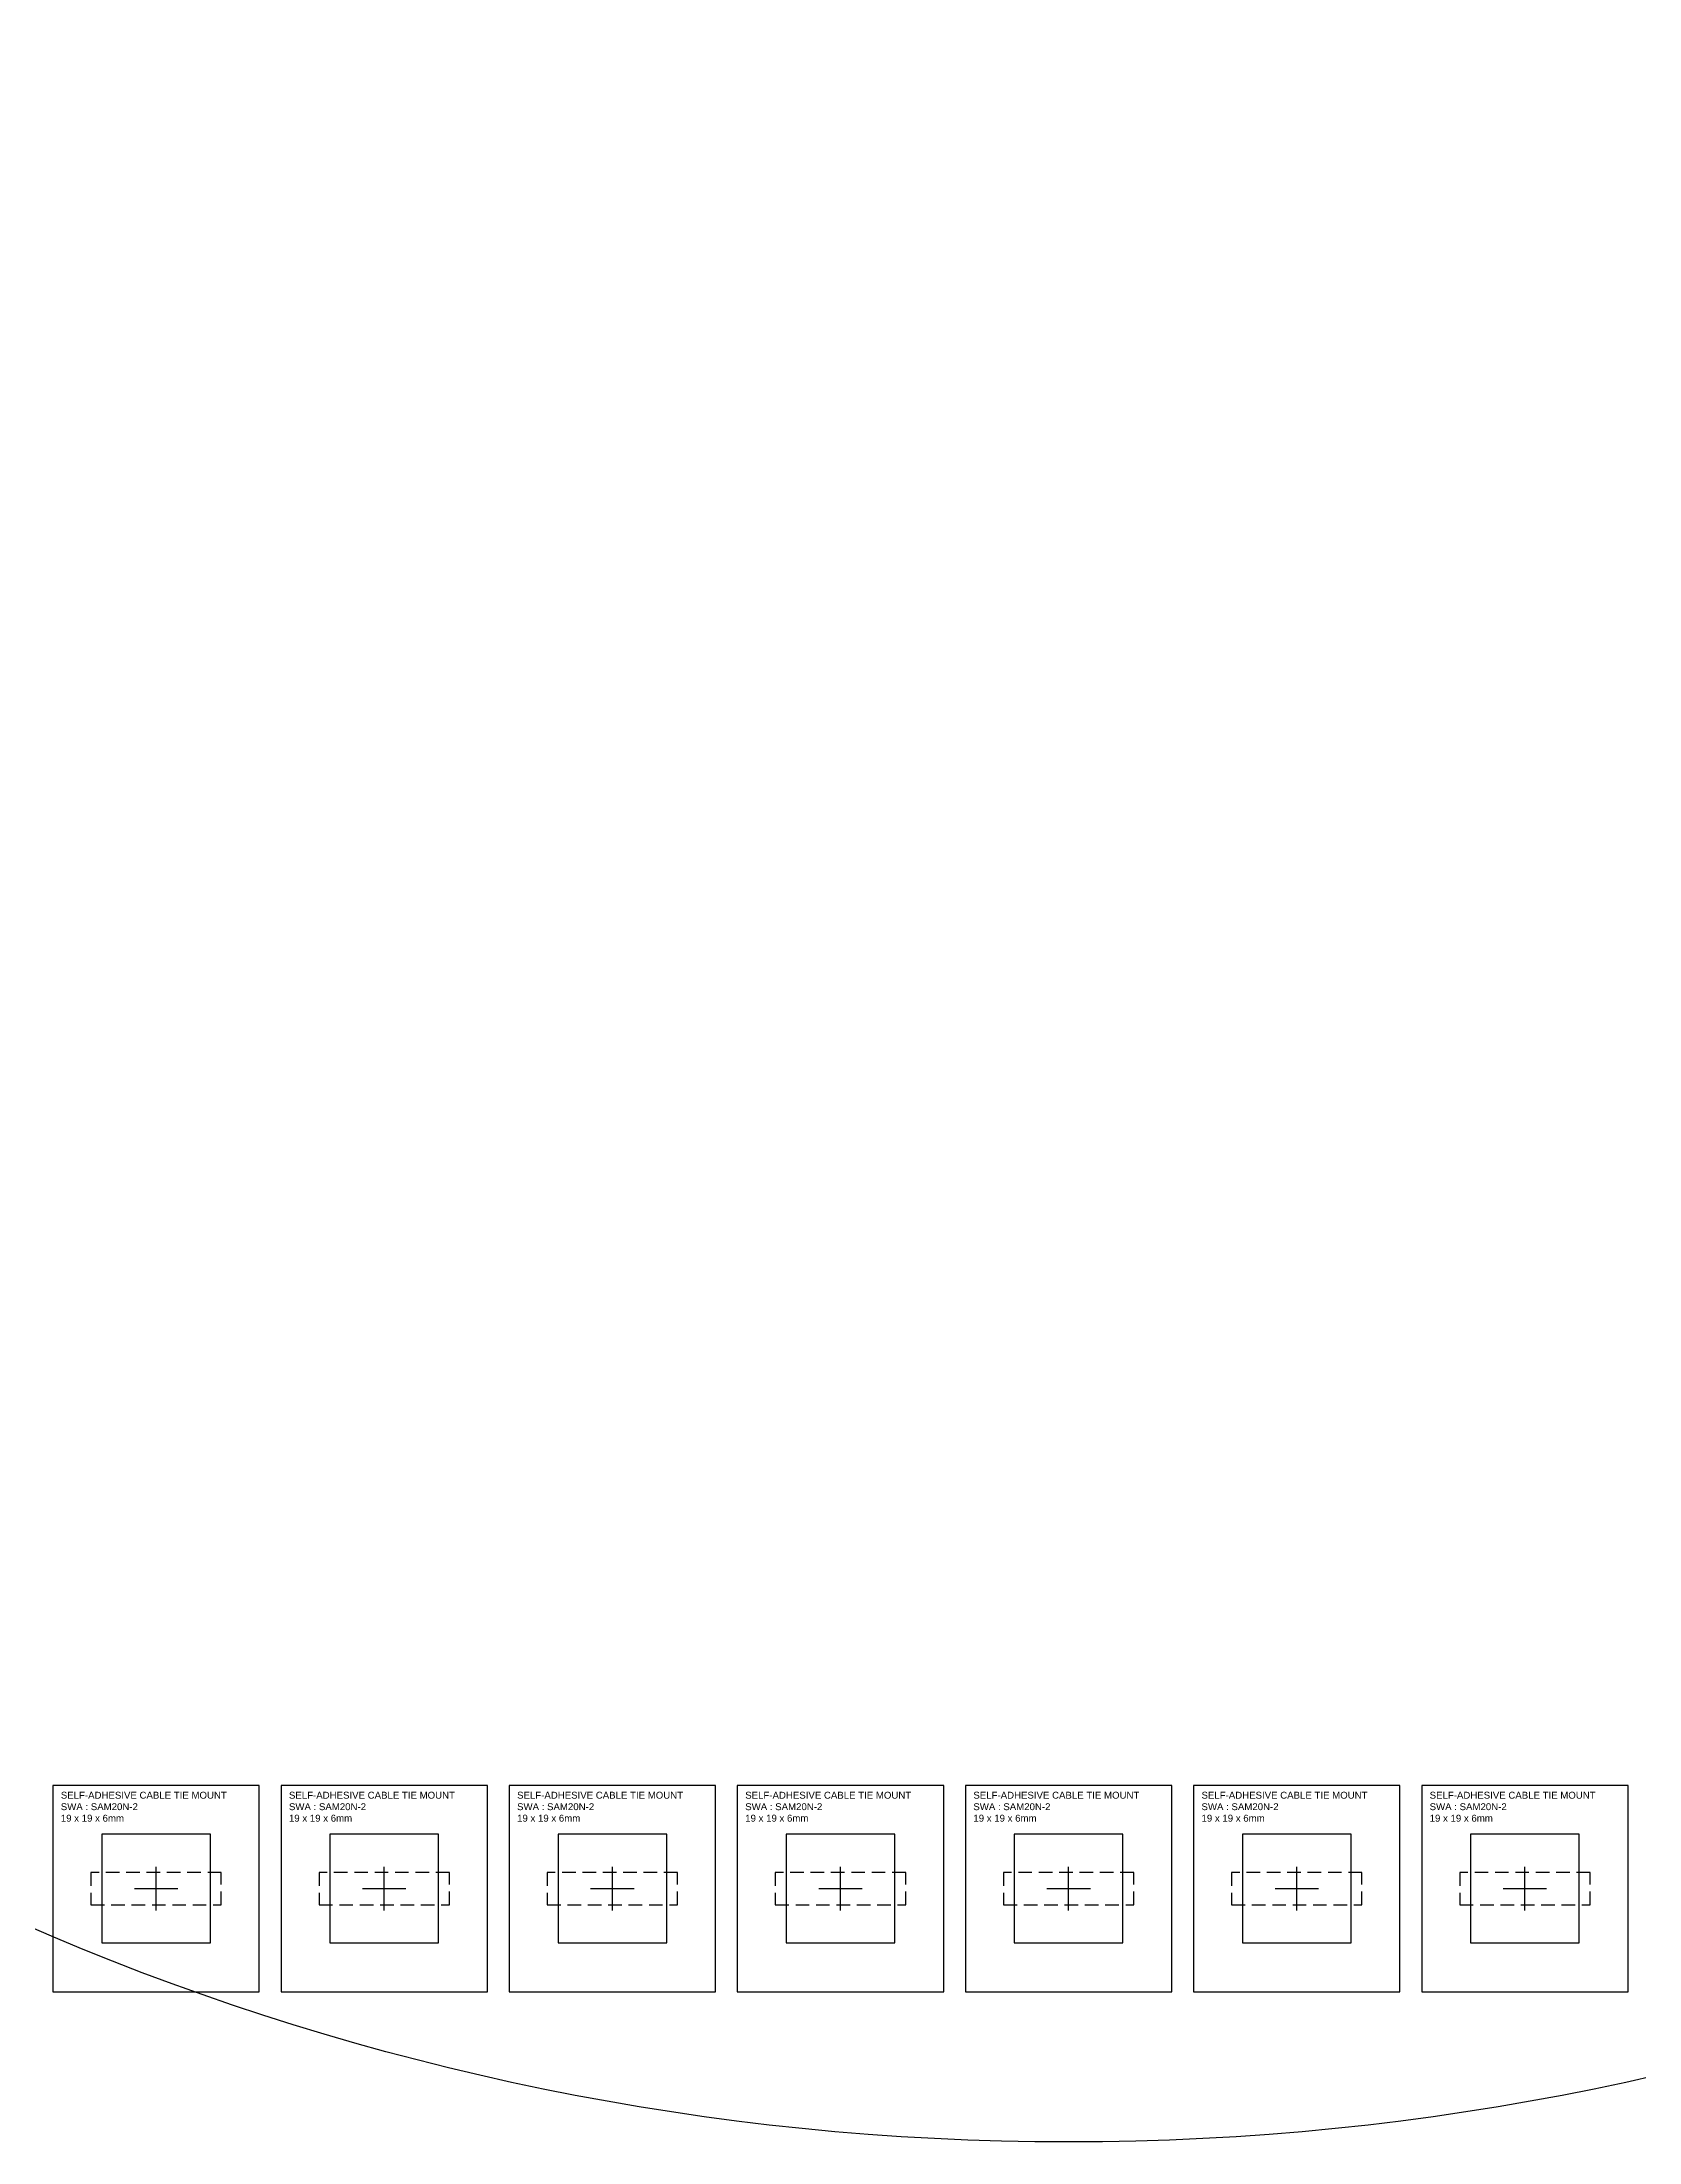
# Model space of a CAD drawing. Header units: millimetres. Extents: x 1440 to 4320, y -880 to 0.
# Drawn here: x 2785.5 to 2932.5, y -680 to -486.6 of the extents above; entities that cross this region are included whole.
import ezdxf

# ---------------------------------------------------------------- set-up
doc = ezdxf.new("R2010")
doc.units = ezdxf.units.MM
doc.header["$LTSCALE"] = 10
doc.header["$MEASUREMENT"] = 0
doc.linetypes.add('DASHED', pattern=[0.75, 0.5, -0.25])
doc.layers.add('Component', color=210, linetype='Continuous')
doc.layers.add('Outer Face', color=253, linetype='Continuous')
doc.styles.get("Standard").update_dxf_attribs({"font": 'arial.ttf'})

msp = doc.modelspace()

# ---------------------------------------------------------------- linework, layer by layer
at = {"layer": 'Component'}
for points in [[(2786.5, -647.17), (2786.5, -666.17), (2805.5, -666.17), (2805.5, -647.17)], [(2807.5, -647.17), (2807.5, -666.17), (2826.5, -666.17), (2826.5, -647.17)], [(2828.5, -647.17), (2828.5, -666.17), (2847.5, -666.17), (2847.5, -647.17)], [(2849.5, -647.17), (2849.5, -666.17), (2868.5, -666.17), (2868.5, -647.17)], [(2870.5, -647.17), (2870.5, -666.17), (2889.5, -666.17), (2889.5, -647.17)], [(2891.5, -647.17), (2891.5, -666.17), (2910.5, -666.17), (2910.5, -647.17)], [(2912.5, -647.17), (2912.5, -666.17), (2931.5, -666.17), (2931.5, -647.17)], [(2791, -651.67), (2791, -661.67), (2801, -661.67), (2801, -651.67)], [(2812, -651.67), (2812, -661.67), (2822, -661.67), (2822, -651.67)], [(2833, -651.67), (2833, -661.67), (2843, -661.67), (2843, -651.67)], [(2854, -651.67), (2854, -661.67), (2864, -661.67), (2864, -651.67)], [(2875, -651.67), (2875, -661.67), (2885, -661.67), (2885, -651.67)], [(2896, -651.67), (2896, -661.67), (2906, -661.67), (2906, -651.67)], [(2917, -651.67), (2917, -661.67), (2927, -661.67), (2927, -651.67)]]:
    msp.add_lwpolyline(points, close=True, dxfattribs=at)
at = {"layer": 'Component', "color": 252, "linetype": 'DASHED', "ltscale": 0.25}
for points in [[(2802, -655.17), (2790, -655.17), (2790, -658.17), (2802, -658.17)], [(2823, -655.17), (2811, -655.17), (2811, -658.17), (2823, -658.17)], [(2844, -655.17), (2832, -655.17), (2832, -658.17), (2844, -658.17)], [(2865, -655.17), (2853, -655.17), (2853, -658.17), (2865, -658.17)], [(2886, -655.17), (2874, -655.17), (2874, -658.17), (2886, -658.17)], [(2907, -655.17), (2895, -655.17), (2895, -658.17), (2907, -658.17)], [(2928, -655.17), (2916, -655.17), (2916, -658.17), (2928, -658.17)]]:
    msp.add_lwpolyline(points, close=True, dxfattribs=at)
at = {"layer": 'Component'}
for points in [[(2796, -658.67), (2796, -654.66)], [(2817, -658.67), (2817, -654.66)], [(2838, -658.67), (2838, -654.66)], [(2859, -658.67), (2859, -654.66)], [(2880, -658.67), (2880, -654.66)], [(2901, -658.67), (2901, -654.66)], [(2922, -658.67), (2922, -654.66)], [(2794, -656.67), (2798, -656.67)], [(2815, -656.67), (2819, -656.67)], [(2836, -656.67), (2840, -656.67)], [(2857, -656.67), (2861, -656.67)], [(2878, -656.67), (2882, -656.67)], [(2899, -656.67), (2903, -656.67)], [(2920, -656.67), (2924, -656.67)]]:
    msp.add_lwpolyline(points, dxfattribs=at)
at = {"layer": 'Outer Face'}
msp.add_circle((2880, -440), 240, dxfattribs=at)

# ---------------------------------------------------------------- texts
at = {"layer": 'Component', "char_height": 0.635, "width": 17.0886, "attachment_point": 1}
for insert in [(2787.23, -647.75), (2808.23, -647.75), (2829.23, -647.75), (2850.23, -647.75), (2871.23, -647.75), (2892.23, -647.75), (2913.23, -647.75)]:
    msp.add_mtext('SELF-ADHESIVE CABLE TIE MOUNT\\PSWA : SAM20N-2\\P19 x 19 x 6mm', dxfattribs=dict(at, insert=insert))

doc.saveas('drawing.dxf')
